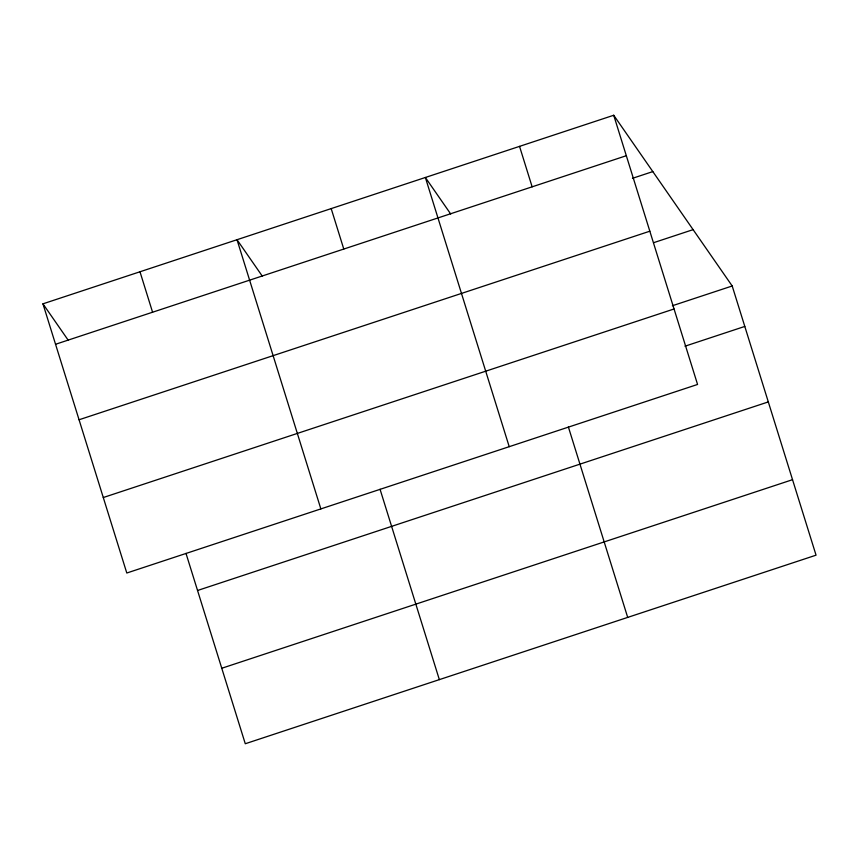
<?xml version="1.0" encoding="UTF-8"?>
<svg xmlns="http://www.w3.org/2000/svg" width="859" height="859" viewBox="0 0 859 859"><rect width="100%" height="100%" fill="white"/><g stroke="black" fill="none" stroke-linecap="round" stroke-linejoin="round"><path stroke-width="1.29" d="M613.723 115.256L697.562 384.456L126.799 573.017L42.95 303.828L613.723 115.256L732.201 285.983L816.05 555.172L245.277 743.744L185.995 553.379M55.545 344.276L626.318 155.715M632.46 178.328L652.819 171.596M79.06 419.761L649.834 231.2M653.656 242.678L693.106 229.643M672.393 305.74L732.201 285.983M103.284 497.533L674.057 308.972M684.988 346.198L744.807 326.431M197.549 590.487L768.311 401.915M221.772 668.259L792.535 479.687M450.707 213.998L425.366 177.48L509.215 446.68M262.349 276.222L237.009 239.715L320.858 508.904M42.95 303.828L68.29 340.336M519.545 146.374L532.14 186.822M568.4 427.041L627.693 617.406M331.187 208.597L343.783 249.056M380.054 489.265L439.346 679.63M139.985 271.766L152.58 312.225"/></g></svg>
